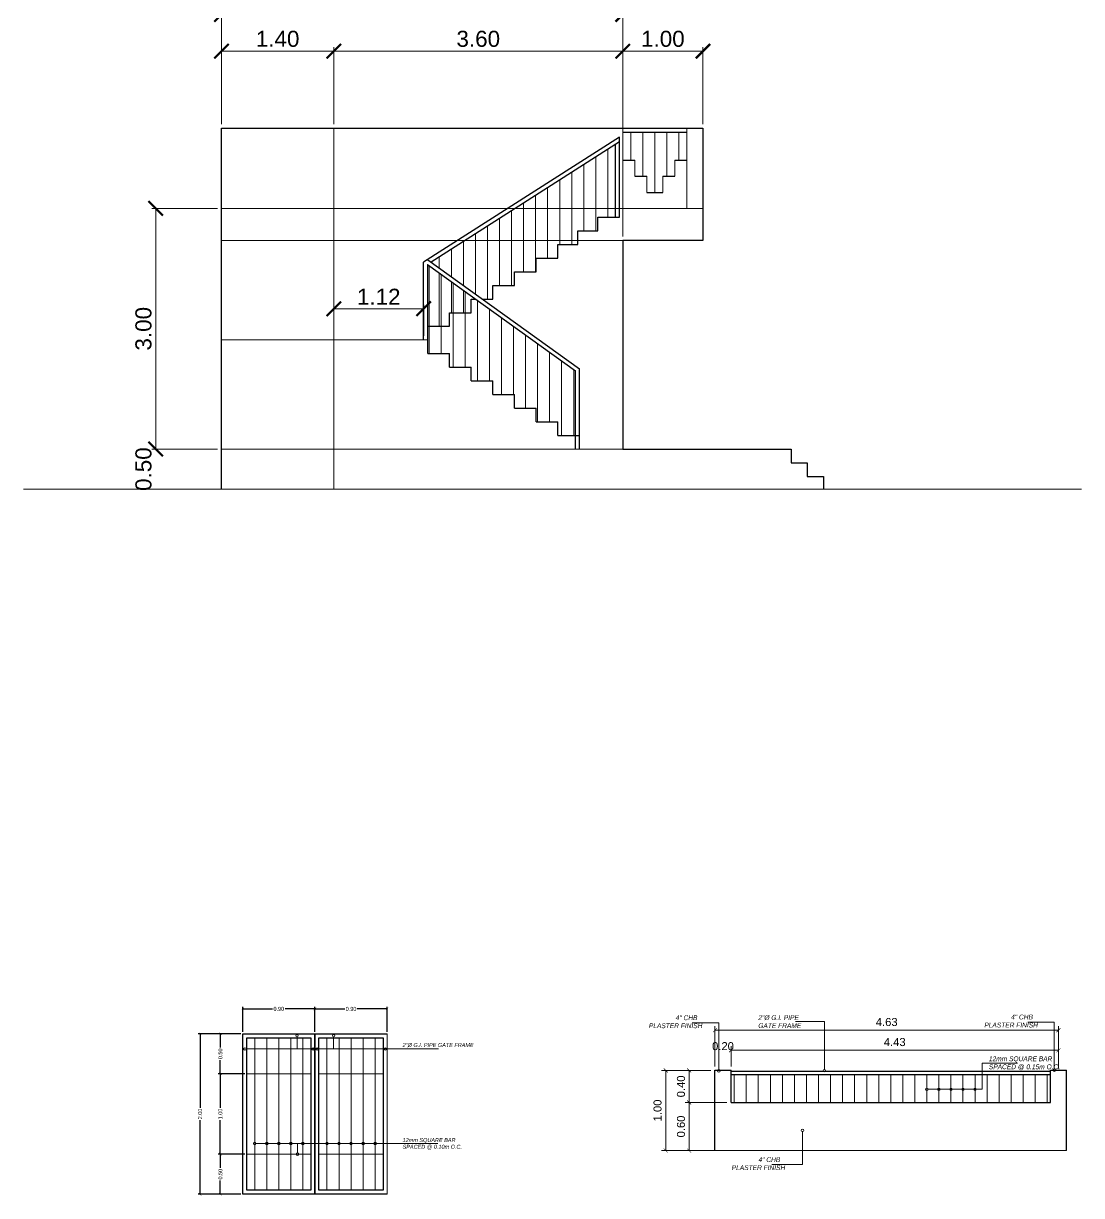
# Model space of a CAD drawing. Header units: metres. Extents: x -460 to 31334, y -1777 to 24987.
# Drawn here: x 162.91 to 176.1, y -780.71 to -766.1 of the extents above; entities that cross this region are included whole.
import ezdxf

# ---------------------------------------------------------------- set-up
doc = ezdxf.new("R2010")
doc.units = ezdxf.units.M
doc.header["$MEASUREMENT"] = 0
doc.layers.get('Defpoints').update_dxf_attribs({"color": 2})
doc.layers.add('01 FURNITURE', color=8, linetype='Continuous')
doc.layers.add('Anno_Flr. Level', color=1, linetype='Continuous')
doc.layers.add('DIM', color=8, linetype='Continuous', lineweight=5)
doc.styles.add('rs', font='ARIALN.TTF')
doc.styles.get("Standard").update_dxf_attribs({"font": 'arial.ttf'})
doc.dimstyles.new('Copy of Ra_20', dxfattribs={"dimtxt": 0.05, "dimasz": 0.03, "dimexe": 0.025, "dimexo": 0.025, "dimgap": 0.025, "dimtad": 0, "dimzin": 0, "dimdsep": 46, "dimtxsty": 'rs', "dimblk": 'ARCHTICK', "dimcen": 0.025, "dimclrd": 1, "dimclre": 1, "dimclrt": 3, "dimadec": 0, "dimazin": 0, "dimtfac": 1, "dimtofl": 0, "dimtmove": 0, "dimatfit": 3, "dimldrblk": 'ARCHTICK', "dimfxl": 0.1, "dimtolj": 1, "dimtzin": 0, "dimarcsym": 0})
doc.dimstyles.new('elev', dxfattribs={"dimtxt": 0.2, "dimasz": 0.18, "dimexe": 0.05, "dimexo": 0.05, "dimgap": 0.05, "dimtad": 1, "dimzin": 0, "dimdsep": 46, "dimtxsty": 'Standard', "dimblk": 'ARCHTICK', "dimcen": 0.025, "dimclrd": 256, "dimclre": 256, "dimadec": 0, "dimazin": 0, "dimtfac": 1, "dimtix": 1, "dimtofl": 0, "dimtmove": 0, "dimatfit": 3, "dimldrblk": 'ARCHTICK', "dimfxl": 0.1, "dimtolj": 1, "dimtzin": 0, "dimlwd": -1, "dimlwe": -1, "dimarcsym": 0})
doc.dimstyles.new('truss', dxfattribs={"dimtxt": 0.1, "dimasz": 0.05, "dimexe": 0.05, "dimexo": 0.05, "dimgap": 0.05, "dimtad": 1, "dimzin": 0, "dimdsep": 46, "dimtxsty": 'Standard', "dimblk": 'ARCHTICK', "dimcen": 0.05, "dimclrd": 256, "dimclre": 256, "dimadec": 0, "dimazin": 0, "dimtfac": 1, "dimtix": 1, "dimtofl": 0, "dimtmove": 0, "dimatfit": 3, "dimldrblk": 'ARCHTICK', "dimfxl": 0.1, "dimtolj": 1, "dimtzin": 0, "dimlwd": 5, "dimlwe": 5, "dimarcsym": 0})

# ---------------------------------------------------------------- blocks, each defined once
blk = doc.blocks.new('_ArchTick')
at = {"color": 0, "linetype": 'ByBlock', "const_width": 0.15}
blk.add_lwpolyline([(-0.5, -0.5), (0.5, 0.5)], dxfattribs=at)
blk = doc.blocks.new('*D331')
at = {"layer": 'Defpoints', "color": 0, "transparency": 16777216}
for p in [(165.38, -768.403), (164.561, -771.403), (165.38, -771.403)]:
    blk.add_point(p, dxfattribs=at)
at = {"layer": 'DIM', "transparency": 16777216}
for p, q in [((165.33, -768.403), (164.511, -768.403)), ((164.561, -768.403), (164.561, -771.403)), ((165.33, -771.403), (164.511, -771.403))]:
    blk.add_line(p, q, dxfattribs=at)
at = {"layer": 'DIM', "transparency": 16777216, "xscale": 0.18, "yscale": 0.18, "zscale": 0.18}
for p, rotation in [((164.561, -768.403), 90), ((164.561, -771.403), 270)]:
    blk.add_blockref('_ArchTick', p, dxfattribs=dict(at, rotation=rotation))
at = {"layer": 'DIM', "color": 0, "lineweight": 9, "transparency": 16777216, "insert": (164.409, -769.903), "char_height": 0.2, "attachment_point": 5, "rotation": 90}
blk.add_mtext('\\A1;3.00', dxfattribs=at)
blk = doc.blocks.new('*D332')
at = {"layer": 'Defpoints', "color": 0, "transparency": 16777216}
for p in [(165.38, -771.403), (164.561, -771.903), (165.38, -771.903)]:
    blk.add_point(p, dxfattribs=at)
at = {"layer": 'DIM', "transparency": 16777216}
for p, q in [((165.33, -771.403), (164.511, -771.403)), ((165.33, -771.903), (164.511, -771.903))]:
    blk.add_line(p, q, dxfattribs=at)
at = {"layer": 'DIM', "color": 0, "lineweight": 9, "transparency": 16777216, "insert": (164.409, -771.653), "char_height": 0.2, "attachment_point": 5, "rotation": 90}
blk.add_mtext('\\A1;0.50', dxfattribs=at)
blk = doc.blocks.new('*D334')
at = {"layer": 'Defpoints', "color": 0, "transparency": 16777216}
for p in [(170.38, -765.985), (165.38, -767.403), (170.38, -768.803)]:
    blk.add_point(p, dxfattribs=at)
at = {"layer": 'DIM', "transparency": 16777216}
for p, q in [((165.38, -767.353), (165.38, -765.935)), ((170.38, -768.753), (170.38, -765.935)), ((165.38, -765.985), (170.38, -765.985))]:
    blk.add_line(p, q, dxfattribs=at)
at = {"layer": 'DIM', "transparency": 16777216, "xscale": 0.18, "yscale": 0.18, "zscale": 0.18, "rotation": 180}
blk.add_blockref('_ArchTick', (165.38, -765.985), dxfattribs=at)
at = {"layer": 'DIM', "transparency": 16777216, "xscale": 0.18, "yscale": 0.18, "zscale": 0.18}
blk.add_blockref('_ArchTick', (170.38, -765.985), dxfattribs=at)
at = {"layer": 'DIM', "color": 0, "lineweight": 9, "transparency": 16777216, "insert": (167.88, -765.833), "char_height": 0.2, "attachment_point": 5}
blk.add_mtext('\\A1;5.00', dxfattribs=at)
blk = doc.blocks.new('*D335')
at = {"layer": 'Defpoints', "color": 0, "transparency": 16777216}
for p in [(171.38, -766.443), (170.38, -767.403), (171.38, -767.403)]:
    blk.add_point(p, dxfattribs=at)
at = {"layer": 'DIM', "transparency": 16777216}
for p, q in [((170.38, -767.353), (170.38, -766.393)), ((170.38, -766.443), (171.38, -766.443)), ((171.38, -767.353), (171.38, -766.393))]:
    blk.add_line(p, q, dxfattribs=at)
at = {"layer": 'DIM', "transparency": 16777216, "xscale": 0.18, "yscale": 0.18, "zscale": 0.18, "rotation": 180}
blk.add_blockref('_ArchTick', (170.38, -766.443), dxfattribs=at)
at = {"layer": 'DIM', "transparency": 16777216, "xscale": 0.18, "yscale": 0.18, "zscale": 0.18}
blk.add_blockref('_ArchTick', (171.38, -766.443), dxfattribs=at)
at = {"layer": 'DIM', "color": 0, "lineweight": 9, "transparency": 16777216, "insert": (170.88, -766.29), "char_height": 0.2, "attachment_point": 5}
blk.add_mtext('\\A1;1.00', dxfattribs=at)
blk = doc.blocks.new('*D336')
at = {"layer": 'Defpoints', "color": 0, "transparency": 16777216}
for p in [(166.78, -766.443), (165.38, -767.403), (166.78, -767.403)]:
    blk.add_point(p, dxfattribs=at)
at = {"layer": 'DIM', "transparency": 16777216}
for p, q in [((165.38, -767.353), (165.38, -766.393)), ((165.38, -766.443), (166.78, -766.443)), ((166.78, -767.353), (166.78, -766.393))]:
    blk.add_line(p, q, dxfattribs=at)
at = {"layer": 'DIM', "transparency": 16777216, "xscale": 0.18, "yscale": 0.18, "zscale": 0.18, "rotation": 180}
blk.add_blockref('_ArchTick', (165.38, -766.443), dxfattribs=at)
at = {"layer": 'DIM', "transparency": 16777216, "xscale": 0.18, "yscale": 0.18, "zscale": 0.18}
blk.add_blockref('_ArchTick', (166.78, -766.443), dxfattribs=at)
at = {"layer": 'DIM', "color": 0, "lineweight": 9, "transparency": 16777216, "insert": (166.08, -766.29), "char_height": 0.2, "attachment_point": 5}
blk.add_mtext('\\A1;1.40', dxfattribs=at)
blk = doc.blocks.new('*D337')
at = {"layer": 'Defpoints', "color": 0, "transparency": 16777216}
for p in [(170.38, -766.443), (166.78, -767.403), (170.38, -767.403)]:
    blk.add_point(p, dxfattribs=at)
at = {"layer": 'DIM', "transparency": 16777216}
for p, q in [((166.78, -767.353), (166.78, -766.393)), ((166.78, -766.443), (170.38, -766.443)), ((170.38, -767.353), (170.38, -766.393))]:
    blk.add_line(p, q, dxfattribs=at)
at = {"layer": 'DIM', "transparency": 16777216, "xscale": 0.18, "yscale": 0.18, "zscale": 0.18, "rotation": 180}
blk.add_blockref('_ArchTick', (166.78, -766.443), dxfattribs=at)
at = {"layer": 'DIM', "transparency": 16777216, "xscale": 0.18, "yscale": 0.18, "zscale": 0.18}
blk.add_blockref('_ArchTick', (170.38, -766.443), dxfattribs=at)
at = {"layer": 'DIM', "color": 0, "lineweight": 9, "transparency": 16777216, "insert": (168.58, -766.29), "char_height": 0.2, "attachment_point": 5}
blk.add_mtext('\\A1;3.60', dxfattribs=at)
blk = doc.blocks.new('*D347')
at = {"layer": '01 FURNITURE', "color": 1, "lineweight": -2, "transparency": 16777216}
for p, q in [((165.62, -778.692), (165.089, -778.692)), ((165.114, -778.692), (165.114, -779.614)), ((165.114, -780.692), (165.114, -779.771)), ((165.62, -780.692), (165.089, -780.692))]:
    blk.add_line(p, q, dxfattribs=at)
at = {"layer": 'Defpoints', "color": 0, "lineweight": 9, "transparency": 16777216}
for p in [(165.645, -778.692), (165.114, -780.692), (165.645, -780.692)]:
    blk.add_point(p, dxfattribs=at)
at = {"layer": '01 FURNITURE', "color": 1, "lineweight": -2, "transparency": 16777216, "xscale": 0.03, "yscale": 0.03, "zscale": 0.03}
for p, rotation in [((165.114, -778.692), 90), ((165.114, -780.692), 270)]:
    blk.add_blockref('_ArchTick', p, dxfattribs=dict(at, rotation=rotation))
at = {"layer": '01 FURNITURE', "color": 3, "lineweight": 9, "transparency": 16777216, "insert": (165.114, -779.692), "char_height": 0.05, "attachment_point": 5, "rotation": 90, "style": 'rs'}
blk.add_mtext('\\A1;2.00', dxfattribs=at)
blk = doc.blocks.new('*D348')
at = {"layer": '01 FURNITURE', "color": 1, "lineweight": -2, "transparency": 16777216}
for p, q in [((165.645, -778.667), (165.645, -778.357)), ((166.545, -778.667), (166.545, -778.357)), ((165.645, -778.382), (166.017, -778.382)), ((166.545, -778.382), (166.173, -778.382))]:
    blk.add_line(p, q, dxfattribs=at)
at = {"layer": 'Defpoints', "color": 0, "lineweight": 9, "transparency": 16777216}
for p in [(166.545, -778.382), (165.645, -778.692), (166.545, -778.692)]:
    blk.add_point(p, dxfattribs=at)
at = {"layer": '01 FURNITURE', "color": 1, "lineweight": -2, "transparency": 16777216, "xscale": 0.03, "yscale": 0.03, "zscale": 0.03, "rotation": 180}
blk.add_blockref('_ArchTick', (165.645, -778.382), dxfattribs=at)
at = {"layer": '01 FURNITURE', "color": 1, "lineweight": -2, "transparency": 16777216, "xscale": 0.03, "yscale": 0.03, "zscale": 0.03}
blk.add_blockref('_ArchTick', (166.545, -778.382), dxfattribs=at)
at = {"layer": '01 FURNITURE', "color": 3, "lineweight": 9, "transparency": 16777216, "insert": (166.095, -778.382), "char_height": 0.05, "attachment_point": 5, "style": 'rs'}
blk.add_mtext('\\A1;0.90', dxfattribs=at)
blk = doc.blocks.new('*D349')
at = {"layer": '01 FURNITURE', "color": 1, "lineweight": -2, "transparency": 16777216}
for p, q in [((166.545, -778.667), (166.545, -778.357)), ((167.445, -778.667), (167.445, -778.357)), ((166.545, -778.382), (166.917, -778.382)), ((167.445, -778.382), (167.073, -778.382))]:
    blk.add_line(p, q, dxfattribs=at)
at = {"layer": 'Defpoints', "color": 0, "lineweight": 9, "transparency": 16777216}
for p in [(167.445, -778.382), (166.545, -778.692), (167.445, -778.692)]:
    blk.add_point(p, dxfattribs=at)
at = {"layer": '01 FURNITURE', "color": 1, "lineweight": -2, "transparency": 16777216, "xscale": 0.03, "yscale": 0.03, "zscale": 0.03, "rotation": 180}
blk.add_blockref('_ArchTick', (166.545, -778.382), dxfattribs=at)
at = {"layer": '01 FURNITURE', "color": 1, "lineweight": -2, "transparency": 16777216, "xscale": 0.03, "yscale": 0.03, "zscale": 0.03}
blk.add_blockref('_ArchTick', (167.445, -778.382), dxfattribs=at)
at = {"layer": '01 FURNITURE', "color": 3, "lineweight": 9, "transparency": 16777216, "insert": (166.995, -778.382), "char_height": 0.05, "attachment_point": 5, "style": 'rs'}
blk.add_mtext('\\A1;0.90', dxfattribs=at)
blk = doc.blocks.new('*D350')
at = {"layer": '01 FURNITURE', "color": 1, "lineweight": -2, "transparency": 16777216}
for p, q in [((165.62, -778.692), (165.341, -778.692)), ((165.366, -778.692), (165.366, -778.864)), ((165.366, -779.192), (165.366, -779.02)), ((165.67, -779.192), (165.341, -779.192))]:
    blk.add_line(p, q, dxfattribs=at)
at = {"layer": 'Defpoints', "color": 0, "lineweight": 9, "transparency": 16777216}
for p in [(165.645, -778.692), (165.366, -779.192), (165.695, -779.192)]:
    blk.add_point(p, dxfattribs=at)
at = {"layer": '01 FURNITURE', "color": 1, "lineweight": -2, "transparency": 16777216, "xscale": 0.03, "yscale": 0.03, "zscale": 0.03}
for p, rotation in [((165.366, -778.692), 90), ((165.366, -779.192), 270)]:
    blk.add_blockref('_ArchTick', p, dxfattribs=dict(at, rotation=rotation))
at = {"layer": '01 FURNITURE', "color": 3, "lineweight": 9, "transparency": 16777216, "insert": (165.366, -778.942), "char_height": 0.05, "attachment_point": 5, "rotation": 90, "style": 'rs'}
blk.add_mtext('\\A1;0.50', dxfattribs=at)
blk = doc.blocks.new('*D351')
at = {"layer": '01 FURNITURE', "color": 1, "lineweight": -2, "transparency": 16777216}
for p, q in [((165.67, -779.192), (165.341, -779.192)), ((165.366, -779.192), (165.366, -779.616)), ((165.366, -780.192), (165.366, -779.768)), ((165.67, -780.192), (165.341, -780.192))]:
    blk.add_line(p, q, dxfattribs=at)
at = {"layer": 'Defpoints', "color": 0, "lineweight": 9, "transparency": 16777216}
for p in [(165.695, -779.192), (165.366, -780.192), (165.695, -780.192)]:
    blk.add_point(p, dxfattribs=at)
at = {"layer": '01 FURNITURE', "color": 1, "lineweight": -2, "transparency": 16777216, "xscale": 0.03, "yscale": 0.03, "zscale": 0.03}
for p, rotation in [((165.366, -779.192), 90), ((165.366, -780.192), 270)]:
    blk.add_blockref('_ArchTick', p, dxfattribs=dict(at, rotation=rotation))
at = {"layer": '01 FURNITURE', "color": 3, "lineweight": 9, "transparency": 16777216, "insert": (165.366, -779.692), "char_height": 0.05, "attachment_point": 5, "rotation": 90, "style": 'rs'}
blk.add_mtext('\\A1;1.00', dxfattribs=at)
blk = doc.blocks.new('*D352')
at = {"layer": '01 FURNITURE', "color": 1, "lineweight": -2, "transparency": 16777216}
for p, q in [((165.67, -780.192), (165.341, -780.192)), ((165.366, -780.192), (165.366, -780.364)), ((165.366, -780.692), (165.366, -780.52)), ((165.62, -780.692), (165.341, -780.692))]:
    blk.add_line(p, q, dxfattribs=at)
at = {"layer": 'Defpoints', "color": 0, "lineweight": 9, "transparency": 16777216}
for p in [(165.695, -780.192), (165.366, -780.692), (165.645, -780.692)]:
    blk.add_point(p, dxfattribs=at)
at = {"layer": '01 FURNITURE', "color": 1, "lineweight": -2, "transparency": 16777216, "xscale": 0.03, "yscale": 0.03, "zscale": 0.03}
for p, rotation in [((165.366, -780.192), 90), ((165.366, -780.692), 270)]:
    blk.add_blockref('_ArchTick', p, dxfattribs=dict(at, rotation=rotation))
at = {"layer": '01 FURNITURE', "color": 3, "lineweight": 9, "transparency": 16777216, "insert": (165.366, -780.442), "char_height": 0.05, "attachment_point": 5, "rotation": 90, "style": 'rs'}
blk.add_mtext('\\A1;0.50', dxfattribs=at)
blk = doc.blocks.new('*D359')
at = {"layer": 'Defpoints', "color": 0, "transparency": 16777216}
for p in [(167.9, -769.654), (166.78, -770.043), (167.9, -770.043)]:
    blk.add_point(p, dxfattribs=at)
at = {"layer": 'DIM', "transparency": 16777216}
for p, q in [((166.78, -769.993), (166.78, -769.604)), ((166.78, -769.654), (167.9, -769.654)), ((167.9, -769.993), (167.9, -769.604))]:
    blk.add_line(p, q, dxfattribs=at)
at = {"layer": 'DIM', "transparency": 16777216, "xscale": 0.18, "yscale": 0.18, "zscale": 0.18, "rotation": 180}
blk.add_blockref('_ArchTick', (166.78, -769.654), dxfattribs=at)
at = {"layer": 'DIM', "transparency": 16777216, "xscale": 0.18, "yscale": 0.18, "zscale": 0.18}
blk.add_blockref('_ArchTick', (167.9, -769.654), dxfattribs=at)
at = {"layer": 'DIM', "color": 0, "lineweight": 9, "transparency": 16777216, "insert": (167.34, -769.504), "char_height": 0.2, "attachment_point": 5}
blk.add_mtext('\\A1;1.12', dxfattribs=at)
blk = doc.blocks.new('*D466')
at = {"layer": '01 FURNITURE', "lineweight": 5, "transparency": 16777216}
for p, q in [((171.529, -779.098), (171.529, -778.898)), ((171.729, -779.098), (171.729, -778.898))]:
    blk.add_line(p, q, dxfattribs=at)
at = {"layer": 'Defpoints', "color": 0, "transparency": 16777216}
for p in [(171.729, -778.948), (171.529, -779.148), (171.729, -779.148)]:
    blk.add_point(p, dxfattribs=at)
at = {"layer": '01 FURNITURE', "color": 0, "lineweight": 9, "transparency": 16777216, "insert": (171.629, -778.847), "char_height": 0.1, "attachment_point": 5}
blk.add_mtext('\\A1;0.20', dxfattribs=at)
blk = doc.blocks.new('*D467')
at = {"layer": '01 FURNITURE', "lineweight": 5, "transparency": 16777216}
for p, q in [((171.529, -779.098), (171.529, -778.597)), ((171.529, -778.647), (175.809, -778.647)), ((175.809, -779.123), (175.809, -778.597))]:
    blk.add_line(p, q, dxfattribs=at)
at = {"layer": 'Defpoints', "color": 0, "transparency": 16777216}
for p in [(175.809, -778.647), (171.529, -779.148), (175.809, -779.173)]:
    blk.add_point(p, dxfattribs=at)
at = {"layer": '01 FURNITURE', "lineweight": 5, "transparency": 16777216, "xscale": 0.05, "yscale": 0.05, "zscale": 0.05, "rotation": 180}
blk.add_blockref('_ArchTick', (171.529, -778.647), dxfattribs=at)
at = {"layer": '01 FURNITURE', "lineweight": 5, "transparency": 16777216, "xscale": 0.05, "yscale": 0.05, "zscale": 0.05}
blk.add_blockref('_ArchTick', (175.809, -778.647), dxfattribs=at)
at = {"layer": '01 FURNITURE', "color": 0, "lineweight": 9, "transparency": 16777216, "insert": (173.669, -778.546), "char_height": 0.1, "attachment_point": 5}
blk.add_mtext('\\A1;4.63', dxfattribs=at)
blk = doc.blocks.new('*D473')
at = {"layer": '01 FURNITURE', "lineweight": 5, "transparency": 16777216}
for p, q in [((171.479, -779.148), (170.865, -779.148)), ((170.915, -779.148), (170.915, -780.148)), ((171.479, -780.148), (170.865, -780.148))]:
    blk.add_line(p, q, dxfattribs=at)
at = {"layer": 'Defpoints', "color": 0, "transparency": 16777216}
for p in [(171.529, -779.148), (170.915, -780.148), (171.529, -780.148)]:
    blk.add_point(p, dxfattribs=at)
at = {"layer": '01 FURNITURE', "lineweight": 5, "transparency": 16777216, "xscale": 0.05, "yscale": 0.05, "zscale": 0.05}
for p, rotation in [((170.915, -779.148), 90), ((170.915, -780.148), 270)]:
    blk.add_blockref('_ArchTick', p, dxfattribs=dict(at, rotation=rotation))
at = {"layer": '01 FURNITURE', "color": 0, "lineweight": 9, "transparency": 16777216, "insert": (170.814, -779.648), "char_height": 0.1, "attachment_point": 5, "rotation": 90}
blk.add_mtext('\\A1;1.00', dxfattribs=at)
blk = doc.blocks.new('*D489')
at = {"layer": '01 FURNITURE', "lineweight": 5, "transparency": 16777216}
for p, q in [((171.479, -779.148), (171.157, -779.148)), ((171.207, -779.148), (171.207, -779.548)), ((171.679, -779.548), (171.157, -779.548))]:
    blk.add_line(p, q, dxfattribs=at)
at = {"layer": 'Defpoints', "color": 0, "transparency": 16777216}
for p in [(171.529, -779.148), (171.207, -779.548), (171.729, -779.548)]:
    blk.add_point(p, dxfattribs=at)
at = {"layer": '01 FURNITURE', "lineweight": 5, "transparency": 16777216, "xscale": 0.05, "yscale": 0.05, "zscale": 0.05}
for p, rotation in [((171.207, -779.148), 90), ((171.207, -779.548), 270)]:
    blk.add_blockref('_ArchTick', p, dxfattribs=dict(at, rotation=rotation))
at = {"layer": '01 FURNITURE', "color": 0, "lineweight": 9, "transparency": 16777216, "insert": (171.106, -779.348), "char_height": 0.1, "attachment_point": 5, "rotation": 90}
blk.add_mtext('\\A1;0.40', dxfattribs=at)
blk = doc.blocks.new('*D736')
at = {"layer": '01 FURNITURE', "lineweight": 5, "transparency": 16777216}
for p, q in [((171.729, -779.098), (171.729, -778.848)), ((171.729, -778.898), (175.809, -778.898)), ((175.809, -779.123), (175.809, -778.848))]:
    blk.add_line(p, q, dxfattribs=at)
at = {"layer": 'Defpoints', "color": 0, "transparency": 16777216}
for p in [(175.809, -778.898), (171.729, -779.148), (175.809, -779.173)]:
    blk.add_point(p, dxfattribs=at)
at = {"layer": '01 FURNITURE', "lineweight": 5, "transparency": 16777216, "xscale": 0.05, "yscale": 0.05, "zscale": 0.05, "rotation": 180}
blk.add_blockref('_ArchTick', (171.729, -778.898), dxfattribs=at)
at = {"layer": '01 FURNITURE', "lineweight": 5, "transparency": 16777216, "xscale": 0.05, "yscale": 0.05, "zscale": 0.05}
blk.add_blockref('_ArchTick', (175.809, -778.898), dxfattribs=at)
at = {"layer": '01 FURNITURE', "color": 0, "lineweight": 9, "transparency": 16777216, "insert": (173.769, -778.796), "char_height": 0.1, "attachment_point": 5}
blk.add_mtext('\\A1;4.43', dxfattribs=at)
blk = doc.blocks.new('*D737')
at = {"layer": '01 FURNITURE', "lineweight": 5, "transparency": 16777216}
for p, q in [((171.679, -779.548), (171.157, -779.548)), ((171.207, -780.148), (171.207, -779.548)), ((171.479, -780.148), (171.157, -780.148))]:
    blk.add_line(p, q, dxfattribs=at)
at = {"layer": 'Defpoints', "color": 0, "transparency": 16777216}
for p in [(171.207, -779.548), (171.729, -779.548), (171.529, -780.148)]:
    blk.add_point(p, dxfattribs=at)
at = {"layer": '01 FURNITURE', "lineweight": 5, "transparency": 16777216, "xscale": 0.05, "yscale": 0.05, "zscale": 0.05}
for p, rotation in [((171.207, -779.548), 90), ((171.207, -780.148), 270)]:
    blk.add_blockref('_ArchTick', p, dxfattribs=dict(at, rotation=rotation))
at = {"layer": '01 FURNITURE', "color": 0, "lineweight": 9, "transparency": 16777216, "insert": (171.106, -779.848), "char_height": 0.1, "attachment_point": 5, "rotation": 90}
blk.add_mtext('\\A1;0.60', dxfattribs=at)

msp = doc.modelspace()

# ---------------------------------------------------------------- linework, layer by layer
at = {"layer": '01 FURNITURE', "color": 250, "lineweight": 9}
for p, q in [((165.37963, -771.90298), (165.37963, -767.40298)), ((166.77963, -771.90298), (166.77963, -767.40298)), ((170.37963, -768.40298), (170.37963, -767.40298)), ((171.17963, -768.40298), (171.17963, -767.40298)), ((171.37963, -768.80298), (171.37963, -767.40298)), ((170.52963, -768.00298), (170.52963, -767.80298)), ((171.02963, -768.00298), (171.02963, -767.80298)), ((170.67963, -768.20298), (170.67963, -768.00298)), ((170.87963, -768.20298), (170.87963, -768.00298)), ((170.37963, -771.40298), (170.37963, -768.80298)), ((169.83963, -771.40298), (169.83963, -771.23298)), ((172.47963, -771.57298), (172.47963, -771.40298)), ((172.67963, -771.74298), (172.67963, -771.57298)), ((172.87963, -771.90298), (172.87963, -771.74298))]:
    msp.add_line(p, q, dxfattribs=at)
at = {"layer": '01 FURNITURE', "color": 1, "lineweight": 9}
for p, q in [((165.37963, -767.40298), (171.37963, -767.40298)), ((165.37963, -768.40298), (171.37963, -768.40298)), ((165.37963, -768.80298), (171.37963, -768.80298)), ((165.37963, -770.04298), (167.94963, -770.04298)), ((165.37963, -771.40298), (172.47963, -771.40298)), ((172.47963, -771.57298), (172.67963, -771.57298)), ((172.67963, -771.74298), (172.87963, -771.74298)), ((162.91333, -771.90298), (176.09652, -771.90298))]:
    msp.add_line(p, q, dxfattribs=at)
at = {"layer": '01 FURNITURE', "color": 4, "lineweight": 30}
for p, q in [((170.33963, -767.51298), (167.89963, -769.07499)), ((170.33963, -768.51298), (170.33963, -767.51298)), ((170.33963, -767.57235), (167.99329, -769.0744)), ((170.28963, -768.51298), (170.28963, -767.60436)), ((167.89963, -770.04298), (167.89963, -769.07499)), ((167.94799, -769.1034), (169.78963, -770.42861)), ((167.94963, -769.04298), (169.83963, -770.40298)), ((167.94963, -770.04298), (167.94963, -769.10235)), ((169.78963, -771.40298), (169.78963, -770.42861)), ((169.83963, -771.40298), (169.83963, -770.40298)), ((165.64485, -778.69223), (166.54485, -778.69223)), ((165.64485, -780.69223), (165.64485, -778.69223)), ((165.69485, -780.64223), (165.69485, -778.74223)), ((165.69485, -778.74223), (166.49485, -778.74223)), ((166.49485, -778.74223), (166.49485, -780.64223)), ((166.54485, -778.69223), (166.54485, -780.69223)), ((166.54485, -778.69223), (167.44485, -778.69223)), ((166.54485, -780.69223), (166.54485, -778.69223)), ((166.59485, -778.74223), (167.39485, -778.74223)), ((166.59485, -780.64223), (166.59485, -778.74223)), ((167.39485, -778.74223), (167.39485, -780.64223)), ((166.54485, -780.69223), (165.64485, -780.69223)), ((166.49485, -780.64223), (165.69485, -780.64223)), ((167.44485, -780.69223), (166.54485, -780.69223)), ((167.39485, -780.64223), (166.59485, -780.64223))]:
    msp.add_line(p, q, dxfattribs=at)
at = {"layer": '01 FURNITURE', "color": 3, "lineweight": 30}
for p, q in [((170.37963, -767.45298), (171.17963, -767.45298)), ((171.72948, -779.15671), (175.70948, -779.15671)), ((171.72948, -779.19774), (175.70948, -779.19774))]:
    msp.add_line(p, q, dxfattribs=at)
at = {"layer": '01 FURNITURE', "color": 4, "lineweight": 20}
for p, q in [((170.47963, -767.80298), (170.47963, -767.45298)), ((170.62963, -768.00298), (170.62963, -767.45298)), ((170.77963, -768.20298), (170.77963, -767.45298)), ((170.92963, -768.00298), (170.92963, -767.45298)), ((171.07963, -767.80298), (171.07963, -767.45298)), ((170.19463, -767.66518), (170.19463, -768.51298)), ((170.04463, -767.7612), (170.04463, -768.68298)), ((169.74463, -767.95325), (169.74463, -768.85298)), ((169.89463, -767.85723), (169.89463, -768.68298)), ((169.59463, -768.04928), (169.59463, -768.85298)), ((169.29463, -768.24133), (169.29463, -769.19298)), ((169.44463, -768.1453), (169.44463, -769.02298)), ((169.14463, -768.33735), (169.14463, -769.19298)), ((168.84463, -768.5294), (168.84463, -769.36298)), ((168.99463, -768.43338), (168.99463, -769.36298)), ((168.69463, -768.62543), (168.69463, -769.53298)), ((168.39463, -768.81748), (168.39463, -769.3632)), ((168.54463, -768.72145), (168.54463, -769.47113)), ((168.09463, -769.00953), (168.09463, -769.14732)), ((168.24463, -768.9135), (168.24463, -769.25526)), ((167.96881, -769.11839), (167.96881, -770.21298)), ((168.09463, -769.20892), (168.09463, -769.87298)), ((168.11881, -769.22632), (168.11881, -770.21298)), ((168.24463, -769.31686), (168.24463, -769.70298)), ((168.26881, -769.33426), (168.26881, -770.38298)), ((168.39463, -769.4248), (168.39463, -769.70298)), ((168.41881, -769.44219), (168.41881, -770.38298)), ((168.56881, -769.55013), (168.56881, -770.55298)), ((168.71881, -769.65807), (168.71881, -770.55298)), ((168.86881, -769.766), (168.86881, -770.72298)), ((169.01881, -769.87394), (169.01881, -770.72298)), ((169.16881, -769.98188), (169.16881, -770.89298)), ((169.31881, -770.08981), (169.31881, -771.06298)), ((169.46881, -770.19775), (169.46881, -771.06298)), ((169.61881, -770.30569), (169.61881, -771.23298)), ((169.76881, -770.41362), (169.76881, -771.23298)), ((171.76948, -779.54774), (171.76948, -779.19774)), ((171.91948, -779.54774), (171.91948, -779.19774)), ((172.06948, -779.54774), (172.06948, -779.19774)), ((172.21948, -779.54774), (172.21948, -779.19774)), ((172.36948, -779.55509), (172.36948, -779.19774)), ((172.51948, -779.54774), (172.51948, -779.19774)), ((172.66948, -779.54774), (172.66948, -779.19774)), ((172.81948, -779.54774), (172.81948, -779.19774)), ((172.96948, -779.54774), (172.96948, -779.19774)), ((173.11948, -779.54774), (173.11948, -779.19774)), ((173.26948, -779.54774), (173.26948, -779.19774)), ((173.41948, -779.54774), (173.41948, -779.19774)), ((173.56948, -779.54774), (173.56948, -779.19774)), ((173.71948, -779.54774), (173.71948, -779.19774)), ((173.86948, -779.54774), (173.86948, -779.19774)), ((174.01948, -779.54774), (174.01948, -779.19774)), ((174.16948, -779.54774), (174.16948, -779.19774)), ((174.31948, -779.54774), (174.31948, -779.19774)), ((174.46948, -779.54774), (174.46948, -779.19774)), ((174.61948, -779.54774), (174.61948, -779.19774)), ((174.76948, -779.54774), (174.76948, -779.19774)), ((174.91948, -779.54774), (174.91948, -779.19774)), ((175.06948, -779.54774), (175.06948, -779.19774)), ((175.21948, -779.54774), (175.21948, -779.19774)), ((175.36948, -779.54774), (175.36948, -779.19774)), ((175.51948, -779.54774), (175.51948, -779.19774)), ((175.66948, -779.54774), (175.66948, -779.19774))]:
    msp.add_line(p, q, dxfattribs=at)
at = {"layer": '01 FURNITURE', "color": 1, "lineweight": 30}
for p, q in [((170.37963, -767.80298), (170.52963, -767.80298)), ((171.02963, -767.80298), (171.17963, -767.80298)), ((170.52963, -768.00298), (170.67963, -768.00298)), ((170.87963, -768.00298), (171.02963, -768.00298)), ((170.67963, -768.20298), (170.87963, -768.20298)), ((171.52948, -780.14774), (171.52948, -779.14774)), ((171.52948, -779.14774), (171.72948, -779.14774)), ((171.72948, -779.54774), (171.72948, -779.14774)), ((175.70948, -779.54774), (175.70948, -779.14774)), ((175.70948, -779.14774), (175.90948, -779.14774)), ((175.90948, -780.14774), (175.90948, -779.14774)), ((171.72948, -779.54774), (175.70948, -779.54774))]:
    msp.add_line(p, q, dxfattribs=at)
at = {"layer": '01 FURNITURE', "color": 4, "lineweight": 25}
for p, q in [((170.33963, -768.51298), (170.33963, -768.40298)), ((170.06963, -768.68298), (170.06963, -768.51298)), ((170.06963, -768.51298), (170.33963, -768.51298)), ((169.81963, -768.85298), (169.81963, -768.68298)), ((169.81963, -768.68298), (170.06963, -768.68298)), ((169.56963, -769.02298), (169.56963, -768.85298)), ((169.56963, -768.85298), (169.81963, -768.85298)), ((169.29963, -769.19298), (169.29963, -769.02298)), ((169.29963, -769.02298), (169.56963, -769.02298)), ((169.02963, -769.36298), (169.02963, -769.19298)), ((169.02963, -769.19298), (169.29963, -769.19298)), ((168.75963, -769.53298), (168.75963, -769.36298)), ((168.75963, -769.36298), (169.02963, -769.36298)), ((168.48963, -769.70298), (168.48963, -769.53298)), ((168.48963, -769.53298), (168.54498, -769.53298)), ((168.54463, -769.53273), (168.54463, -769.53298)), ((168.63058, -769.53298), (168.75963, -769.53298)), ((168.21963, -769.87298), (168.21963, -769.70298)), ((168.21963, -769.70298), (168.48963, -769.70298)), ((167.94963, -770.04298), (167.94963, -769.87298)), ((167.94963, -769.87298), (168.21963, -769.87298))]:
    msp.add_line(p, q, dxfattribs=at)
at = {"layer": '01 FURNITURE', "color": 4, "lineweight": 9}
for p, q in [((167.94963, -769.10235), (167.94799, -769.1034)), ((167.44485, -778.69223), (167.44485, -780.69223))]:
    msp.add_line(p, q, dxfattribs=at)
at = {"layer": '01 FURNITURE', "color": 250, "lineweight": 25}
for p, q in [((167.94963, -770.21298), (167.94963, -770.04298)), ((168.21963, -770.38298), (168.21963, -770.21298)), ((168.48963, -770.55298), (168.48963, -770.38298)), ((168.75963, -770.72298), (168.75963, -770.55298)), ((169.02963, -770.89298), (169.02963, -770.72298)), ((169.29963, -771.06298), (169.29963, -770.89298)), ((169.56963, -771.23298), (169.56963, -771.06298))]:
    msp.add_line(p, q, dxfattribs=at)
at = {"layer": '01 FURNITURE', "color": 1, "lineweight": 25}
for p, q in [((167.94963, -770.21298), (168.21963, -770.21298)), ((168.21963, -770.38298), (168.48963, -770.38298)), ((168.48963, -770.55298), (168.75963, -770.55298)), ((168.75963, -770.72298), (169.02963, -770.72298)), ((169.02963, -770.89298), (169.29963, -770.89298)), ((169.29963, -771.06298), (169.56963, -771.06298)), ((169.56963, -771.23298), (169.83963, -771.23298))]:
    msp.add_line(p, q, dxfattribs=at)
at = {"layer": '01 FURNITURE', "color": 6, "lineweight": 20}
for p, q in [((165.79485, -778.74223), (165.79485, -780.64223)), ((165.94485, -778.74223), (165.94485, -780.64223)), ((166.09485, -778.74223), (166.09485, -780.64223)), ((166.24485, -778.74223), (166.24485, -780.64223)), ((166.39485, -778.74223), (166.39485, -780.64223)), ((166.69485, -778.74223), (166.69485, -780.64223)), ((166.84485, -778.74223), (166.84485, -780.64223)), ((166.99485, -778.74223), (166.99485, -780.64223)), ((167.14485, -778.74223), (167.14485, -780.64223)), ((167.29485, -778.74223), (167.29485, -780.64223)), ((165.69485, -779.19223), (166.49485, -779.19223)), ((166.59485, -779.19223), (167.39485, -779.19223)), ((165.69485, -780.19223), (166.49485, -780.19223)), ((166.59485, -780.19223), (167.39485, -780.19223))]:
    msp.add_line(p, q, dxfattribs=at)
at = {"layer": '01 FURNITURE', "color": 18, "lineweight": 9, "true_color": 0x000000}
for p, q in [((166.32216, -778.73191), (166.32216, -778.88131)), ((166.77777, -778.73191), (166.77777, -778.88131)), ((165.81056, -780.06024), (168.07658, -780.06024)), ((166.32675, -780.17652), (166.32675, -780.06024))]:
    msp.add_line(p, q, dxfattribs=at)
at = {"layer": '01 FURNITURE', "color": 1, "lineweight": 20}
msp.add_line((171.24869, -780.14774), (175.90948, -780.14774), dxfattribs=at)
at = {"layer": '01 FURNITURE', "color": 4, "lineweight": 30}
msp.add_lwpolyline([(165.37963, -771.90298), (165.37963, -767.40298), (171.37963, -767.40298), (171.37963, -768.80298), (170.37963, -768.80298), (170.37963, -771.40298), (172.47963, -771.40298), (172.47963, -771.57298), (172.67963, -771.57298), (172.67963, -771.74298), (172.87963, -771.74298), (172.87963, -771.90298)], dxfattribs=at)
at = {"layer": '01 FURNITURE', "color": 18, "lineweight": 9, "true_color": 0x000000}
for points in [[(171.57713, -779.13844), (171.57713, -778.55526), (171.24577, -778.55526)], [(172.89186, -779.13607), (172.89186, -778.53983), (172.53258, -778.53983)], [(175.75713, -779.12947), (175.75713, -778.54629), (175.42577, -778.54629)], [(165.68832, -778.88131), (168.08662, -778.88131)], [(174.18519, -779.38414), (174.85808, -779.38414), (174.85808, -779.05664), (175.30006, -779.05664)], [(172.61943, -779.91187), (172.61943, -780.32116), (172.23912, -780.32116)]]:
    msp.add_lwpolyline(points, dxfattribs=at)
for centre in [(166.32216, -778.7162), (166.77777, -778.7162), (165.67261, -778.88131), (166.52223, -778.88131), (166.57288, -778.88131), (167.42216, -778.88131), (171.57713, -779.15415), (172.89186, -779.15178), (175.75713, -779.14518), (174.16948, -779.38414), (174.31948, -779.38414), (174.46948, -779.38414), (174.61948, -779.38414), (174.76948, -779.38414), (172.61943, -779.89617), (165.79485, -780.06024), (165.94485, -780.06024), (166.09485, -780.06024), (166.24485, -780.06024), (166.39485, -780.06024), (166.69485, -780.06024), (166.84485, -780.06024), (166.99485, -780.06024), (167.14485, -780.06024), (167.29485, -780.06024), (166.32675, -780.19223)]:
    msp.add_circle(centre, 0.01571, dxfattribs=at)

# ---------------------------------------------------------------- texts
at = {"layer": 'Anno_Flr. Level', "color": 1, "lineweight": 9, "attachment_point": 1}
for s, insert, char_height, width in [('\\A1;\\pi1.25494;{\\fArial Narrow|b0|i1|c0|p34;4" CHB \\P\\pi0.92126;PLASTER FINISH }', (169.78437, -778.46206), 0.06, 1.47771), ('\\A1;{\\fArial Narrow|b0|i1|c0|p34;2"%%C G.I. PIPE \\PGATE FRAME }', (172.06938, -778.46093), 0.06, 1.70530256582424e-13), ('\\A1;\\pi1.25494;{\\fArial Narrow|b0|i1|c0|p34;4" CHB \\P\\pi0.92126;PLASTER FINISH }', (173.96437, -778.45309), 0.06, 1.47771), ('\\A1;{\\fArial Narrow|b0|i1|c0|p34;2"%%C G.I. PIPE GATE FRAME }', (167.63735, -778.8074), 0.05, 1.70530256582424e-13), ('\\A1;{\\fArial Narrow|b0|i1|c0|p34;12mm SQUARE BAR \\PSPACED @ 0.15m O.C. }', (174.94177, -778.9739), 0.06, 1.70530256582424e-13), ('\\A1;{\\fArial Narrow|b0|i1|c0|p34;12mm SQUARE BAR \\PSPACED @ 0.10m O.C. }', (167.63735, -779.99245), 0.05, 1.70530256582424e-13), ('\\A1;\\pi1.25494;{\\fArial Narrow|b0|i1|c0|p34;4" CHB \\P\\pi0.92126;PLASTER FINISH }', (170.81641, -780.23102), 0.06, 1.47771)]:
    msp.add_mtext(s, dxfattribs=dict(at, insert=insert, char_height=char_height, width=width))

# ---------------------------------------------------------------- dimensions: what is measured, and where the dimension line sits
at = {"layer": '01 FURNITURE', "color": 4, "lineweight": 9}
for base, p1, p2, dimstyle, picture, middle in [((166.54485, -778.38183), (165.64485, -778.69223), (166.54485, -778.69223), 'Copy of Ra_20', '*D348', (166.09485, -778.38183)), ((167.44485, -778.38183), (166.54485, -778.69223), (167.44485, -778.69223), 'Copy of Ra_20', '*D349', (166.99485, -778.38183)), ((171.72948, -778.94757), (171.52948, -779.14774), (171.72948, -779.14774), 'truss', '*D466', (171.62948, -778.84651))]:
    dim = msp.add_linear_dim(base=base, p1=p1, p2=p2, dimstyle=dimstyle, dxfattribs=at)
    dim.commit()
    dim.dimension.update_dxf_attribs({"geometry": picture, "text_midpoint": middle})
for base, p1, text, picture, middle in [((175.80948, -778.64706), (171.52948, -779.14774), '4.63', '*D467', (173.66948, -778.54597)), ((175.80948, -778.89757), (171.72948, -779.14774), '4.43', '*D736', (173.76948, -778.79648))]:
    dim = msp.add_linear_dim(base=base, p1=p1, p2=(175.80948, -779.17266), text=text, dimstyle='truss', dxfattribs=at)
    dim.commit()
    dim.dimension.update_dxf_attribs({"geometry": picture, "text_midpoint": middle})
dim = msp.add_linear_dim(base=(165.11433, -780.69223), p1=(165.64485, -778.69223), p2=(165.64485, -780.69223), angle=90, dimstyle='Copy of Ra_20', dxfattribs=at)
dim.commit()
dim.dimension.update_dxf_attribs({"geometry": '*D347', "text_midpoint": (165.11433, -779.69223), "dimtype": 160})
for base, p1, p2, angle, dimstyle, picture, middle in [((165.36582, -779.19223), (165.64485, -778.69223), (165.69485, -779.19223), 90, 'Copy of Ra_20', '*D350', (165.36582, -778.94223)), ((165.36582, -780.19223), (165.69485, -779.19223), (165.69485, -780.19223), 90, 'Copy of Ra_20', '*D351', (165.36582, -779.69223)), ((170.91511, -780.14774), (171.52948, -779.14774), (171.52948, -780.14774), 90, 'truss', '*D473', (170.81405, -779.64774)), ((171.20728, -779.54774), (171.52948, -779.14774), (171.72948, -779.54774), 90, 'truss', '*D489', (171.10622, -779.34774)), ((171.20728, -779.54774), (171.52948, -780.14774), (171.72948, -779.54774), 270, 'truss', '*D737', (171.10622, -779.84774)), ((165.36582, -780.69223), (165.69485, -780.19223), (165.64485, -780.69223), 90, 'Copy of Ra_20', '*D352', (165.36582, -780.44223))]:
    dim = msp.add_linear_dim(base=base, p1=p1, p2=p2, angle=angle, dimstyle=dimstyle, dxfattribs=at)
    dim.commit()
    dim.dimension.update_dxf_attribs({"geometry": picture, "text_midpoint": middle})
at = {"layer": 'DIM', "color": 0, "lineweight": 9}
for base, p1, p2, picture, middle in [((170.37963, -765.98463), (165.37963, -767.40298), (170.37963, -768.80298), '*D334', (167.87963, -765.83252)), ((166.77963, -766.4426), (165.37963, -767.40298), (166.77963, -767.40298), '*D336', (166.07963, -766.29048)), ((170.37963, -766.4426), (166.77963, -767.40298), (170.37963, -767.40298), '*D337', (168.57963, -766.29041)), ((171.37963, -766.4426), (170.37963, -767.40298), (171.37963, -767.40298), '*D335', (170.87963, -766.29048)), ((167.89963, -769.65437), (166.77963, -770.04298), (167.89963, -770.04298), '*D359', (167.33963, -769.50396))]:
    dim = msp.add_linear_dim(base=base, p1=p1, p2=p2, dimstyle='elev', dxfattribs=at)
    dim.commit()
    dim.dimension.update_dxf_attribs({"geometry": picture, "text_midpoint": middle})
for base, p1, p2, picture, middle in [((164.56101, -771.40298), (165.37963, -768.40298), (165.37963, -771.40298), '*D331', (164.40883, -769.90298)), ((164.56101, -771.90298), (165.37963, -771.40298), (165.37963, -771.90298), '*D332', (164.4089, -771.65298))]:
    dim = msp.add_linear_dim(base=base, p1=p1, p2=p2, angle=90, dimstyle='elev', dxfattribs=at)
    dim.commit()
    dim.dimension.update_dxf_attribs({"geometry": picture, "text_midpoint": middle})

doc.saveas('drawing.dxf')
